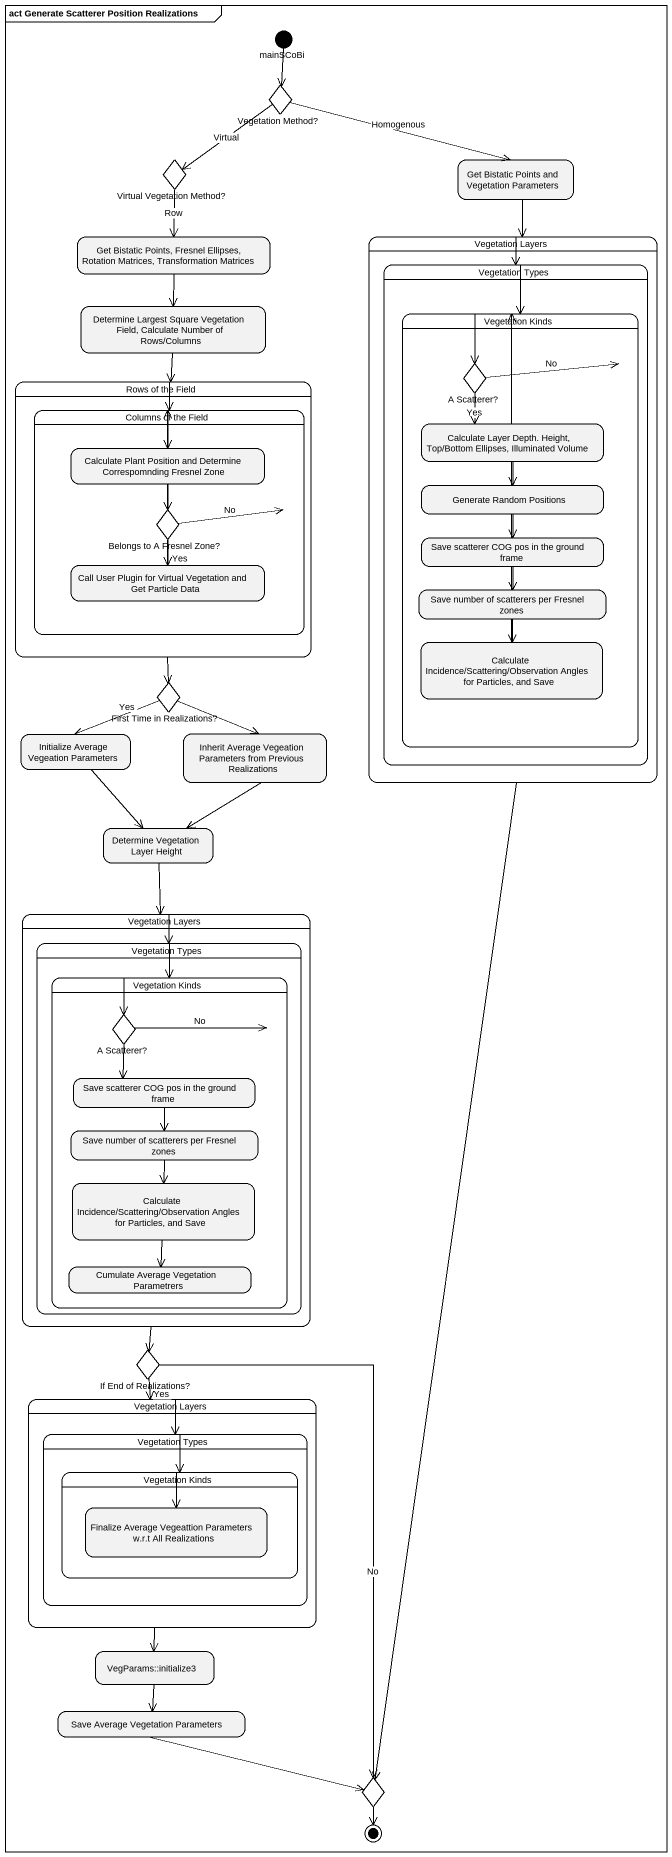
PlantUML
@startuml
mainframe act Generate Scatterer Position Realizations
hide empty description
state mainSCoBi <<start>>
state "Vegetation Method?" as Vegetation_Method <<choice>>
state "Virtual Vegetation Method?" as Virtual_Vegetation_Method <<choice>>
state "Get Bistatic Points and Vegetation Parameters" as Get_Bistatic_Points_and
state "Get Bistatic Points, Fresnel Ellipses, Rotation Matrices, Transformation Matrices" as Get_Bistatic_Points_Fresnel
state "Vegetation Layers" as Vegetation_Layers {
  state "Vegetation Types" as Vegetation_Types {
    state "Vegetation Kinds" as Vegetation_Kinds {
      state "A Scatterer?" as A_Scatterer <<choice>>
      state "Calculate Layer Depth. Height, Top/Bottom Ellipses, Illuminated Volume" as Calculate_Layer_Depth
      state "Generate Random Positions" as Generate_Random_Positions
      state "Save scatterer COG pos in the ground frame" as Save_scatterer_COG_pos_in
      state "Save number of scatterers per Fresnel zones" as Save_number_of_scatterers
      state "Calculate Incidence/Scattering/Observation Angles for Particles, and Save" as Calculate_Incidence
    }
  }
}
state "Determine Largest Square Vegetation Field, Calculate Number of Rows/Columns" as Determine_Largest_Square
state "Rows of the Field" as Rows_of_the_Field {
  state "Columns of the Field" as Columns_of_the_Field {
    state "Calculate Plant Position and Determine Correspomnding Fresnel Zone" as Calculate_Plant_Position
    state "Belongs to A Fresnel Zone?" as Belongs_to_A_Fresnel_Zone <<choice>>
    state "Call User Plugin for Virtual Vegetation and Get Particle Data" as Call_User_Plugin_for
  }
}
state "First Time in Realizations?" as First_Time_in_Realizations <<choice>>
state "Initialize Average Vegeation Parameters" as Initialize_Average
state "Inherit Average Vegeation Parameters from Previous Realizations" as Inherit_Average_Vegeation
state "Determine Vegetation Layer Height" as Determine_Vegetation_Layer
state "Vegetation Layers" as Vegetation_Layers_2 {
  state "Vegetation Types" as Vegetation_Types_2 {
    state "Vegetation Kinds" as Vegetation_Kinds_2 {
      state "A Scatterer?" as A_Scatterer_2 <<choice>>
      state "Save scatterer COG pos in the ground frame" as Save_scatterer_COG_pos_in_2
      state "Save number of scatterers per Fresnel zones" as Save_number_of_scatterers_2
      state "Calculate Incidence/Scattering/Observation Angles for Particles, and Save" as Calculate_Incidence_2
      state "Cumulate Average Vegetation Parametrers" as Cumulate_Average_Vegetation
    }
  }
}
state "If End of Realizations?" as If_End_of_Realizations <<choice>>
state "Vegetation Layers" as Vegetation_Layers_3 {
  state "Vegetation Types" as Vegetation_Types_3 {
    state "Vegetation Kinds" as Vegetation_Kinds_3 {
      state "Finalize Average Vegeattion Parameters w.r.t All Realizations" as Finalize_Average_Vegeattion
    }
  }
}
state "VegParams::initialize3" as VegParams_initialize3
state "Save Average Vegetation Parameters" as Save_Average_Vegetation
state choice1 <<choice>>
mainSCoBi --> Vegetation_Method
Vegetation_Method --> Virtual_Vegetation_Method : Virtual
Vegetation_Method -right-> Get_Bistatic_Points_and : Homogenous
Virtual_Vegetation_Method --> Get_Bistatic_Points_Fresnel : Row
Get_Bistatic_Points_and --> Vegetation_Layers
Get_Bistatic_Points_Fresnel --> Determine_Largest_Square
Vegetation_Layers --> Vegetation_Types
Vegetation_Layers --> choice1
Vegetation_Types --> Vegetation_Kinds
Determine_Largest_Square --> Rows_of_the_Field
Vegetation_Kinds -up-> A_Scatterer
Rows_of_the_Field -right-> Columns_of_the_Field
Rows_of_the_Field --> First_Time_in_Realizations
A_Scatterer --> Vegetation_Kinds : No
A_Scatterer --> Calculate_Layer_Depth : Yes
Columns_of_the_Field -up-> Calculate_Plant_Position
Calculate_Plant_Position --> Belongs_to_A_Fresnel_Zone
Calculate_Layer_Depth --> Generate_Random_Positions
Generate_Random_Positions --> Save_scatterer_COG_pos_in
Belongs_to_A_Fresnel_Zone -up-> Columns_of_the_Field : No
Belongs_to_A_Fresnel_Zone --> Call_User_Plugin_for : Yes
Call_User_Plugin_for -up-> Columns_of_the_Field
Save_scatterer_COG_pos_in --> Save_number_of_scatterers
Save_number_of_scatterers --> Calculate_Incidence
Calculate_Incidence -up-> Vegetation_Kinds
First_Time_in_Realizations -left-> Initialize_Average : Yes
First_Time_in_Realizations --> Inherit_Average_Vegeation
Initialize_Average --> Determine_Vegetation_Layer
Inherit_Average_Vegeation --> Determine_Vegetation_Layer
Determine_Vegetation_Layer --> Vegetation_Layers_2
Vegetation_Layers_2 --> Vegetation_Types_2
Vegetation_Layers_2 --> If_End_of_Realizations
Vegetation_Types_2 --> Vegetation_Kinds_2
Vegetation_Kinds_2 -up-> A_Scatterer_2
A_Scatterer_2 --> Vegetation_Kinds_2 : No
A_Scatterer_2 --> Save_scatterer_COG_pos_in_2
Save_scatterer_COG_pos_in_2 --> Save_number_of_scatterers_2
Save_number_of_scatterers_2 --> Calculate_Incidence_2
Calculate_Incidence_2 --> Cumulate_Average_Vegetation
If_End_of_Realizations --> Vegetation_Layers_3 : Yes
If_End_of_Realizations --> choice1 : No
Vegetation_Layers_3 --> Vegetation_Types_3
Vegetation_Layers_3 --> VegParams_initialize3
Vegetation_Types_3 --> Vegetation_Kinds_3
Vegetation_Kinds_3 --> Finalize_Average_Vegeattion
VegParams_initialize3 --> Save_Average_Vegetation
Save_Average_Vegetation -right-> choice1
choice1 --> [*]
@enduml
